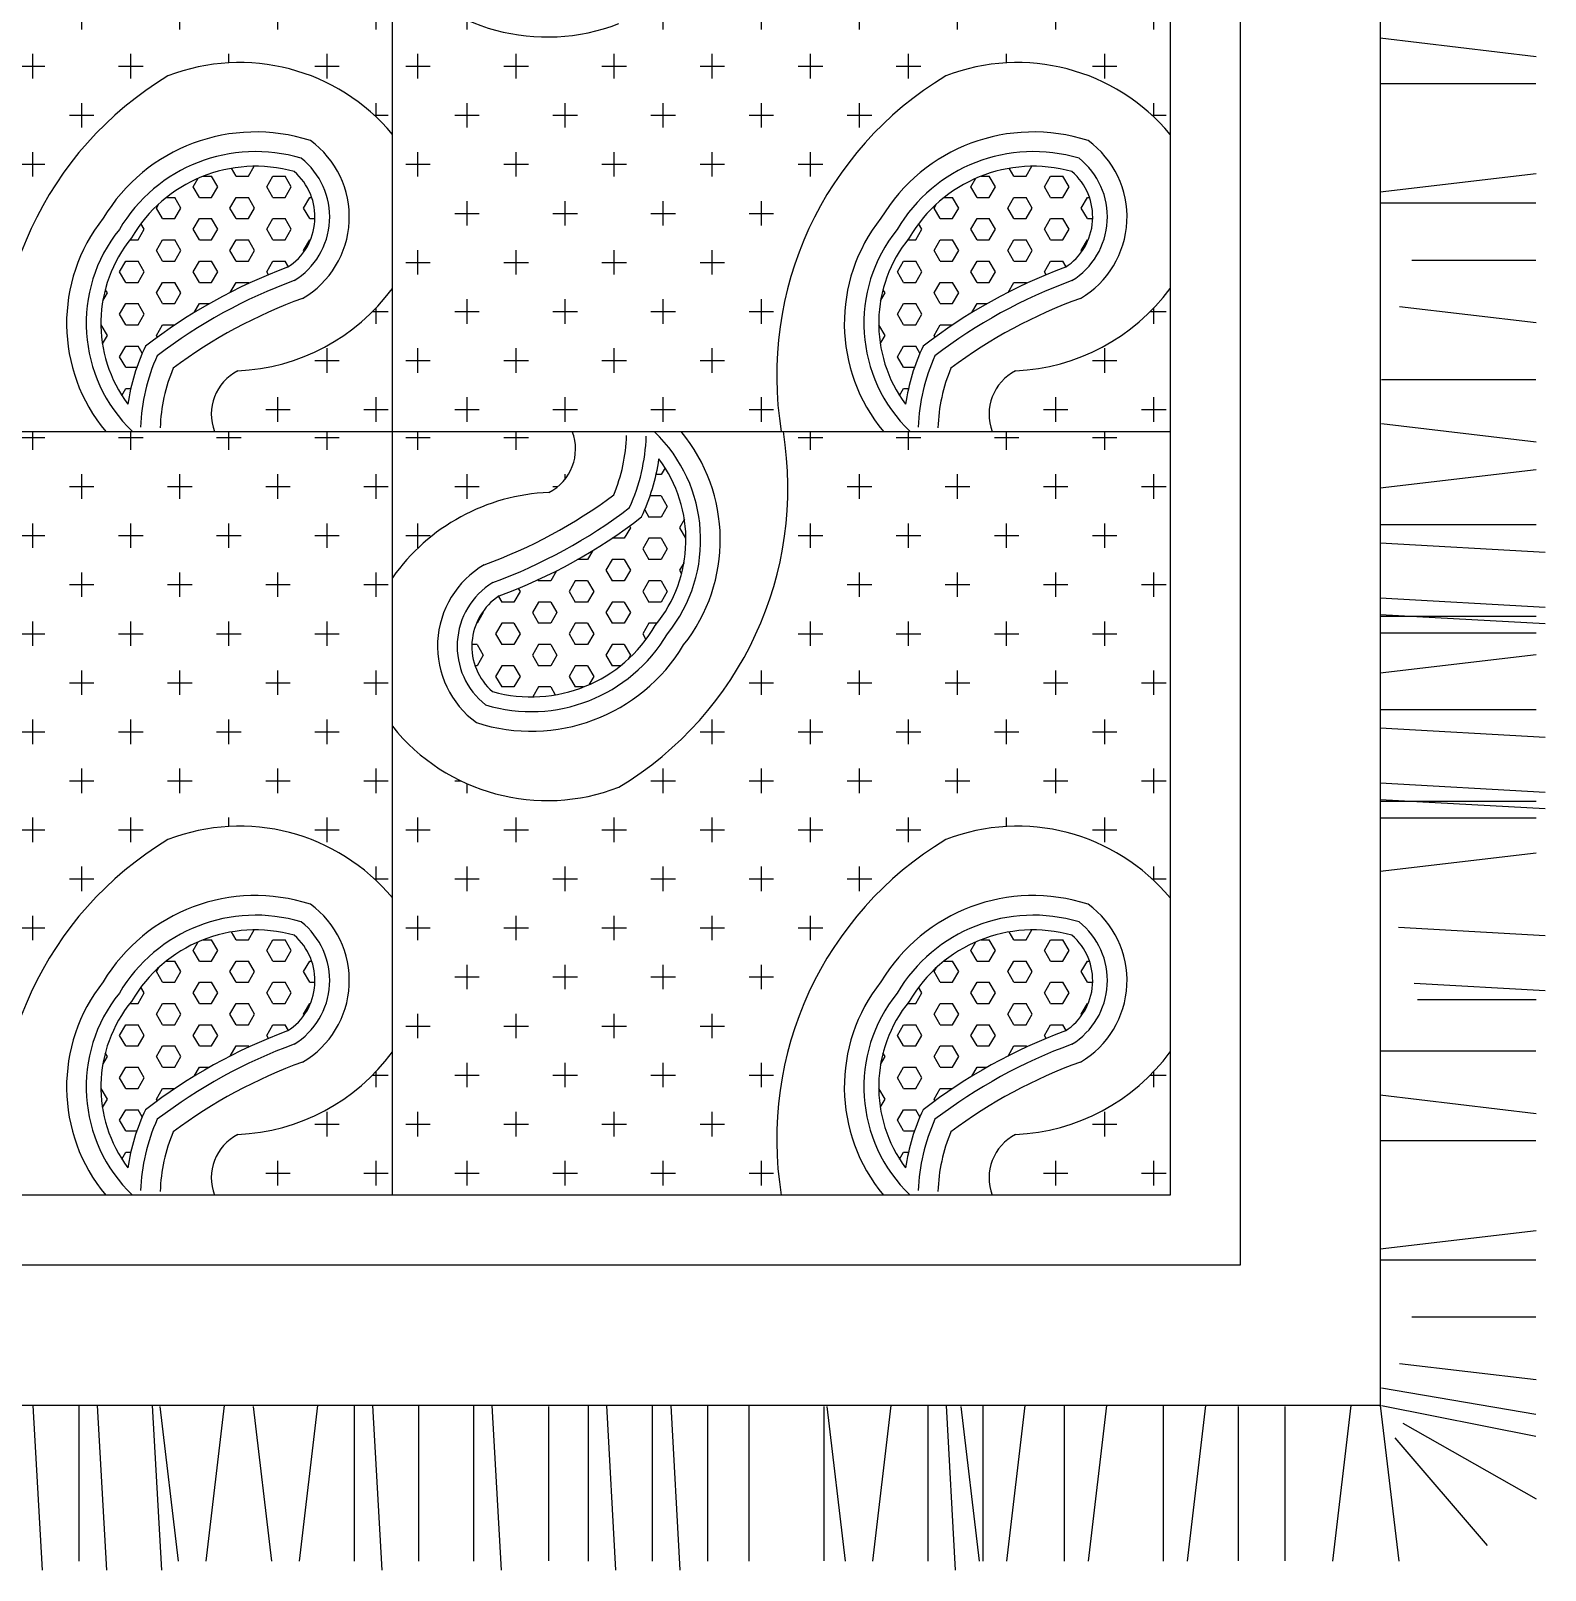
# Model space of a CAD drawing. Header units: millimetres. Extents: x -37 to 8970, y -2 to 4773.
# Drawn here: x 5977 to 6817, y 38 to 892 of the extents above; entities that cross this region are included whole.
import ezdxf

# ---------------------------------------------------------------- set-up
doc = ezdxf.new("R2010")
doc.units = ezdxf.units.MM
pattern_1 = [(0, (-59265.86243675783, 11840.76346141407), (27.21599999564351, 27.21599999997524), [13.60799999782176, -40.82399999346526]), (90, (-59259.05843710288, 11833.95946140988), (-27.2159999956435, 27.21599999997524), [13.60799999998762, -40.82399999996287])]
pattern_2 = [(0, (-58834.36497559532, 11840.76346141407), (27.21599999564351, 27.21599999997524), [13.60799999782176, -40.82399999346526]), (90, (-58827.56097500905, 11833.95946140988), (-27.2159999956435, 27.21599999997524), [13.60799999998762, -40.82399999996287])]
pattern_3 = [(0, (-58834.36497559532, 11416.97131177531), (27.21599999564351, 27.21599999997524), [13.60799999782176, -40.82399999346526]), (90, (-58827.56097500905, 11410.16731177112), (-27.2159999956435, 27.21599999997524), [13.60799999998762, -40.82399999996287])]
pattern_4 = [(0, (-59265.86243675783, 11416.97131177531), (27.21599999564351, 27.21599999997524), [13.60799999782176, -40.82399999346526]), (90, (-59259.05843710288, 11410.16731177112), (-27.2159999956435, 27.21599999997524), [13.60799999998762, -40.82399999996287])]

msp = doc.modelspace()

# ---------------------------------------------------------------- hatches: boundary and pattern name
at = {"true_color": 0x000000}
h = msp.add_hatch(dxfattribs=at)
h.set_pattern_fill('CROSS', color=18, scale=5443.200000000001, style=0)
h.set_pattern_definition(pattern_1)
edge = h.paths.add_edge_path()
edge.add_ellipse((6103.827726303194, 679.6651361382553), major_axis=(19.08255166765577, 19.08255166765576), ratio=0.9999999999987288, start_angle=72.00881479409367, end_angle=156.0408936731299)
edge.add_line((6078.640283292685, 669.975951301212), (6177.282643246059, 669.975951301212))
edge.add_line((6177.28264371172, 669.975951301212), (6177.28264371172, 749.4611105521196))
edge.add_ellipse((6086.736441797171, 815.9268901672201), major_axis=(79.42390844600413, 79.42390844600405), ratio=0.999999999998721, start_angle=227.4675267246357, end_angle=278.7193292571814, ccw=False)
edge = h.paths.add_edge_path()
edge.add_ellipse((5820.408932140623, 1084.078916102926), major_axis=(19.08255166765036, 19.08255166765034), ratio=0.9999999999998128, start_angle=252.0088147940491, end_angle=336.0408936730989)
edge.add_line((5845.596374219809, 1093.768100939969), (5745.785182549213, 1093.768100939969))
edge.add_line((5745.785182549213, 1093.768100939969), (5745.785182549213, 1012.660566879249))
edge.add_ellipse((5837.500215715323, 947.8171620739611), major_axis=(-79.42390844595927, 79.42390844595926), ratio=0.999999999998808, start_angle=-42.53247327537929, end_angle=9.739324253619316, ccw=False)
h = msp.add_hatch(dxfattribs=at)
h.set_pattern_fill('CROSS', color=18, scale=5443.200000000001, style=0)
h.set_pattern_definition(pattern_1)
edge = h.paths.add_edge_path()
edge.add_ellipse((5831.716117656384, 999.0841105918387), major_axis=(-77.86042222038215, 77.86042222038213), ratio=0.9999999999995797, start_angle=83.70269937391248, end_angle=156.1583139565079, ccw=False)
edge.add_line((5745.785182549213, 930.2338021679768), (5745.785182549213, 669.975951301212))
edge.add_line((5745.785182549213, 669.975951301212), (5961.533913130466, 669.975951301212))
edge.add_ellipse((6153.039882166837, 701.2216473103488), major_axis=(137.2057392089932, 137.2057392089932), ratio=0.9999999999999164, start_angle=76.112544255351, end_angle=144.2666029541255, ccw=False)
edge.add_ellipse((6092.52053985611, 764.6599416493425), major_axis=(-77.86042222039532, 77.86042222039531), ratio=0.9999999999996871, start_angle=264.66532932844234, end_angle=336.1583139564999, ccw=False)
edge.add_line((6177.28264371172, 834.9441959744306), (6177.28264371172, 1093.768100939969))
edge.add_line((6177.28264371172, 1093.768100939969), (5962.702744847689, 1093.768100939969))
edge.add_ellipse((5771.196775345657, 1062.522404930832), major_axis=(137.205739209042, 137.205739209042), ratio=0.9999999999997389, start_angle=256.1125442553892, end_angle=324.26660295412347, ccw=False)
h = msp.add_hatch(dxfattribs=at)
h.set_pattern_fill('CROSS', color=18, scale=5443.200000000001, style=0)
h.set_pattern_definition(pattern_2)
edge = h.paths.add_edge_path()
edge.add_ellipse((6535.325187465702, 679.6651361382553), major_axis=(19.08255166762391, 19.08255166762389), ratio=0.9999999999987329, start_angle=72.0088147940936, end_angle=156.0408936732132)
edge.add_line((6510.137745386515, 669.975951301212), (6608.780105339889, 669.975951301212))
edge.add_line((6608.780104874228, 669.975951301212), (6608.780104874228, 749.4611105521196))
edge.add_ellipse((6518.233903891001, 815.9268901672201), major_axis=(-79.42390844594537, 79.42390844594533), ratio=0.9999999999999937, start_angle=137.467526724599, end_angle=188.7193292572478, ccw=False)
edge = h.paths.add_edge_path()
edge.add_ellipse((6251.90639330313, 1084.078916102926), major_axis=(19.08255166765036, 19.08255166765034), ratio=0.9999999999998128, start_angle=252.0088147940491, end_angle=336.0408936730989)
edge.add_line((6277.093835382317, 1093.768100939969), (6177.28264371172, 1093.768100939969))
edge.add_line((6177.28264371172, 1093.768100939969), (6177.28264371172, 1012.660566879249))
edge.add_ellipse((6268.997676877831, 947.8171620739611), major_axis=(79.42390844594874, 79.42390844594868), ratio=0.9999999999997118, start_angle=47.46752672460741, end_angle=99.73932425362801, ccw=False)
h = msp.add_hatch(dxfattribs=at)
h.set_pattern_fill('CROSS', color=18, scale=5443.200000000001, style=0)
h.set_pattern_definition(pattern_2)
edge = h.paths.add_edge_path()
edge.add_ellipse((6263.213579750214, 999.0841105918387), major_axis=(77.86042222042542, 77.8604222204254), ratio=0.9999999999989809, start_angle=173.7026993738791, end_angle=246.1583139564803, ccw=False)
edge.add_line((6177.28264371172, 930.2338021679768), (6177.28264371172, 669.975951301212))
edge.add_line((6177.28264371172, 669.975951301212), (6393.031374292974, 669.975951301212))
edge.add_ellipse((6584.537343329344, 701.2216473103488), major_axis=(137.2057392090424, 137.2057392090424), ratio=0.999999999999944, start_angle=76.11254425537822, end_angle=144.2666029541211, ccw=False)
edge.add_ellipse((6524.018001018618, 764.6599416493425), major_axis=(-77.8604222204463, 77.8604222204463), ratio=0.9999999999998426, start_angle=264.6653293284162, end_angle=336.1583139564981, ccw=False)
edge.add_line((6608.780104874228, 834.9441959744306), (6608.780104874228, 1093.768100939969))
edge.add_line((6608.780104874228, 1093.768100939969), (6394.200206010197, 1093.768100939969))
edge.add_ellipse((6202.694236508165, 1062.522404930832), major_axis=(-137.205739208997, 137.2057392089969), ratio=0.9999999999990505, start_angle=166.1125442553455, end_angle=234.2666029541616, ccw=False)
h = msp.add_hatch(dxfattribs=at)
h.set_pattern_fill('HEX', color=18, scale=2721.6, style=0)
h.set_pattern_definition([(0, (-10341.07159243658, 3628.298707293625), (0, 11.78487369762128), [6.803999998910878, -13.60799999782176]), (119.9999999960512, (-10341.07159243658, 3628.298707293625), (-10.20600000090668, -5.892436848810637), [6.803999999723018, -13.60799999944604]), (60.00000000394876, (-10334.26759278163, 3628.298707293625), (-10.20600000090668, 5.89243684881064), [6.803999999723077, -13.60799999944615])])
edge = h.paths.add_edge_path()
edge.add_ellipse((6142.765879838322, 668.8974994339967), major_axis=(-80.19071883183615, 80.19071883183614), ratio=0.9999999999979527, start_angle=19.705949573898124, end_angle=36.7534955249684, ccw=False)
edge.add_ellipse((6222.440000830744, 481.9294969074415), major_axis=(210.5037683202355, 210.5037683202353), ratio=0.9999999999977094, start_angle=425.29971908932674, end_angle=442.7385221895668, ccw=False)
edge.add_ellipse((6101.04146434233, 789.0899988578619), major_axis=(23.5545782498951, 23.5545782498951), ratio=0.9999999999996897, start_angle=257.9498139316897, end_angle=364.0990009942802)
edge.add_ellipse((6101.415939836357, 737.6275286532925), major_axis=(-56.27287237188938, 56.27287237188941), ratio=0.9999999999998931, start_angle=-60.62618546211366, end_angle=14.91173731816162)
edge.add_ellipse((6090.463002419625, 730.0518985593678), major_axis=(52.94673496112997, 52.94673496112994), ratio=0.9999999999995925, start_angle=95.65410887916153, end_angle=171.8329981668685)
h = msp.add_hatch(dxfattribs=at)
h.set_pattern_fill('HEX', color=18, scale=2721.6, style=0)
h.set_pattern_definition([(0, (-9909.57413127407, 3628.298707293625), (0, 11.78487369762128), [6.803999998910878, -13.60799999782176]), (119.9999999960512, (-9909.57413127407, 3628.298707293625), (-10.20600000090668, -5.892436848810637), [6.803999999723018, -13.60799999944604]), (60.00000000394876, (-9902.770131619121, 3628.298707293625), (-10.20600000090668, 5.89243684881064), [6.803999999723077, -13.60799999944615])])
edge = h.paths.add_edge_path()
edge.add_ellipse((6574.263341000829, 668.8974994339967), major_axis=(-80.1907188318998, 80.19071883189977), ratio=0.9999999999968862, start_angle=19.705949573855207, end_angle=36.75349552492952, ccw=False)
edge.add_ellipse((6653.937461993251, 481.9294969074415), major_axis=(-210.5037683196122, 210.5037683196122), ratio=0.9999999999957685, start_angle=335.2997190891922, end_angle=352.73852218953283, ccw=False)
edge.add_ellipse((6532.538925504838, 789.0899988578619), major_axis=(-23.5545782499314, 23.55457824993139), ratio=0.9999999999993225, start_angle=167.9498139318612, end_angle=274.0990009943068)
edge.add_ellipse((6532.913400998865, 737.6275286532925), major_axis=(-56.27287237188938, 56.27287237188941), ratio=0.9999999999998931, start_angle=-60.62618546211366, end_angle=14.91173731816162)
edge.add_ellipse((6521.960463582132, 730.0518985593678), major_axis=(-52.94673496108889, 52.94673496108888), ratio=0.9999999999996033, start_angle=5.654108879182183, end_angle=81.83299816694178)
h = msp.add_hatch(dxfattribs=at)
h.set_pattern_fill('CROSS', color=18, scale=5443.200000000001, style=0)
h.set_pattern_definition(pattern_4)
edge = h.paths.add_edge_path()
edge.add_ellipse((6103.827726303194, 255.8729864994982), major_axis=(19.08255166765632, 19.0825516676563), ratio=0.9999999999992725, start_angle=72.00881479405818, end_angle=156.0408936730874)
edge.add_line((6078.640283292685, 246.1838016624549), (6177.282643246059, 246.1838016624549))
edge.add_line((6177.28264371172, 246.1838016624549), (6177.28264371172, 325.6689609133625))
edge.add_ellipse((6086.736441797171, 392.134740528463), major_axis=(79.42390844596167, 79.42390844596166), ratio=0.9999999999994562, start_angle=227.4675267246147, end_angle=278.7193292571765, ccw=False)
edge = h.paths.add_edge_path()
edge.add_ellipse((5820.408932140623, 660.2867664641687), major_axis=(19.08255166765036, 19.08255166765034), ratio=0.9999999999998128, start_angle=252.0088147940491, end_angle=336.0408936730989)
edge.add_line((5845.596374219809, 669.975951301212), (5745.785182549213, 669.975951301212))
edge.add_line((5745.785182549213, 669.975951301212), (5745.785182549213, 588.8684172404917))
edge.add_ellipse((5837.500215715323, 524.025012435204), major_axis=(79.42390844600288, 79.42390844600287), ratio=0.9999999999991767, start_angle=47.46752672467818, end_angle=99.7393242536001, ccw=False)
h = msp.add_hatch(dxfattribs=at)
h.set_pattern_fill('CROSS', color=18, scale=5443.200000000001, style=0)
h.set_pattern_definition(pattern_4)
edge = h.paths.add_edge_path()
edge.add_ellipse((5831.716117656384, 575.2919609530816), major_axis=(-77.86042222037463, 77.86042222037463), ratio=0.9999999999995507, start_angle=83.70269937390162, end_angle=156.1583139565073, ccw=False)
edge.add_line((5745.785182549213, 506.4416525292197), (5745.785182549213, 246.1838016624549))
edge.add_line((5745.785182549213, 246.1838016624549), (5961.533913130466, 246.1838016624549))
edge.add_ellipse((6153.039882166837, 277.4294976715917), major_axis=(137.2057392089879, 137.2057392089879), ratio=0.9999999999999593, start_angle=76.11254425535037, end_angle=144.2666029541188, ccw=False)
edge.add_ellipse((6092.52053985611, 340.8677920105854), major_axis=(-77.86042222039532, 77.86042222039531), ratio=0.9999999999996871, start_angle=264.66532932844234, end_angle=336.1583139564999, ccw=False)
edge.add_line((6177.28264371172, 411.1520463356735), (6177.28264371172, 669.975951301212))
edge.add_line((6177.28264371172, 669.975951301212), (5962.702744847689, 669.975951301212))
edge.add_ellipse((5771.196775345657, 638.7302552338676), major_axis=(137.2057392090395, 137.2057392090395), ratio=0.9999999999998628, start_angle=256.1125442553834, end_angle=324.2666029541189, ccw=False)
h = msp.add_hatch(dxfattribs=at)
h.set_pattern_fill('CROSS', color=18, scale=5443.200000000001, style=0)
h.set_pattern_definition(pattern_3)
edge = h.paths.add_edge_path()
edge.add_ellipse((6535.325187465702, 255.8729864994982), major_axis=(19.08255166762444, 19.08255166762444), ratio=0.9999999999992764, start_angle=72.00881479405813, end_angle=156.0408936731707)
edge.add_line((6510.137745386515, 246.1838016624549), (6608.780105339889, 246.1838016624549))
edge.add_line((6608.780104874228, 246.1838016624549), (6608.780104874228, 325.6689609133625))
edge.add_ellipse((6518.233903891001, 392.134740528463), major_axis=(79.42390844596876, 79.42390844596876), ratio=0.9999999999997898, start_angle=227.4675267246052, end_angle=278.71932925723473, ccw=False)
edge = h.paths.add_edge_path()
edge.add_ellipse((6251.90639330313, 660.2867664641687), major_axis=(19.08255166765036, 19.08255166765034), ratio=0.9999999999998128, start_angle=252.0088147940491, end_angle=336.0408936730989)
edge.add_line((6277.093835382317, 669.975951301212), (6177.28264371172, 669.975951301212))
edge.add_line((6177.28264371172, 669.975951301212), (6177.28264371172, 588.8684172404917))
edge.add_ellipse((6268.997676877831, 524.025012435204), major_axis=(79.42390844597132, 79.42390844597132), ratio=0.9999999999995035, start_angle=47.46752672461332, end_angle=99.7393242536146, ccw=False)
h = msp.add_hatch(dxfattribs=at)
h.set_pattern_fill('CROSS', color=18, scale=5443.200000000001, style=0)
h.set_pattern_definition(pattern_3)
edge = h.paths.add_edge_path()
edge.add_ellipse((6263.213579750214, 575.2919609530816), major_axis=(77.86042222041026, 77.86042222041024), ratio=0.9999999999993542, start_angle=173.7026993738703, end_angle=246.1583139564724, ccw=False)
edge.add_line((6177.28264371172, 506.4416525292197), (6177.28264371172, 246.1838016624549))
edge.add_line((6177.28264371172, 246.1838016624549), (6393.031374292974, 246.1838016624549))
edge.add_ellipse((6584.537343329344, 277.4294976715917), major_axis=(137.2057392090368, 137.2057392090368), ratio=0.9999999999999875, start_angle=76.1125442553776, end_angle=144.2666029541144, ccw=False)
edge.add_ellipse((6524.018001018618, 340.8677920105854), major_axis=(-77.8604222204463, 77.8604222204463), ratio=0.9999999999998426, start_angle=264.6653293284162, end_angle=336.1583139564981, ccw=False)
edge.add_line((6608.780104874228, 411.1520463356735), (6608.780104874228, 669.975951301212))
edge.add_line((6608.780104874228, 669.975951301212), (6394.200206010197, 669.975951301212))
edge.add_ellipse((6202.694236508165, 638.7302552338676), major_axis=(-137.2057392090113, 137.2057392090113), ratio=0.9999999999989263, start_angle=166.1125442553397, end_angle=234.266602954157, ccw=False)
h = msp.add_hatch(dxfattribs=at)
h.set_pattern_fill('HEX', color=18, scale=2721.6, style=0)
h.set_pattern_definition([(180, (22696.8057120429, -2288.3468046912), (0, -11.78487369762128), [6.803999998910878, -13.60799999782176]), (299.9999999960512, (22696.8057120429, -2288.3468046912), (10.20600000090668, 5.892436848810637), [6.803999999723079, -13.60799999944616]), (240.0000000039487, (22690.00171145663, -2288.3468046912), (10.20600000090668, -5.89243684881064), [6.803999999723074, -13.60799999944615])])
edge = h.paths.add_edge_path()
edge.add_ellipse((6212.96823883668, 671.0544031684274), major_axis=(-80.19071883183598, 80.19071883183598), ratio=0.9999999999953538, start_angle=199.7059495738955, end_angle=216.7534955249853, ccw=False)
edge.add_ellipse((6133.294117844258, 858.0224056949826), major_axis=(-210.5037683195721, 210.5037683195721), ratio=0.999999999997757, start_angle=155.2997190892139, end_angle=172.7385221895305, ccw=False)
edge.add_ellipse((6254.692654332672, 550.8619036863545), major_axis=(23.55457824993057, 23.55457824993057), ratio=0.9999999999993383, start_angle=77.94981393190244, end_angle=184.099000994343)
edge.add_ellipse((6254.318178838645, 602.3243739491315), major_axis=(-56.27287237188391, 56.2728723718839), ratio=0.9999999999998602, start_angle=119.3738145378855, end_angle=194.9117373181791)
edge.add_ellipse((6265.271117186699, 609.9000040430562), major_axis=(-52.94673496108881, 52.94673496108871), ratio=0.9999999999996024, start_angle=185.6541088791822, end_angle=261.8329981669418)
h = msp.add_hatch(dxfattribs=at)
h.set_pattern_fill('HEX', color=18, scale=2721.6, style=0)
h.set_pattern_definition([(0, (-10341.07159243658, 3204.506557654868), (0, 11.78487369762128), [6.803999998910878, -13.60799999782176]), (119.9999999960512, (-10341.07159243658, 3204.506557654868), (-10.20600000090668, -5.892436848810637), [6.803999999723018, -13.60799999944604]), (60.00000000394876, (-10334.26759278163, 3204.506557654868), (-10.20600000090668, 5.89243684881064), [6.803999999723077, -13.60799999944615])])
edge = h.paths.add_edge_path()
edge.add_ellipse((6142.765879838322, 245.1053497952396), major_axis=(-80.19071883183615, 80.19071883183614), ratio=0.9999999999979527, start_angle=19.705949573898124, end_angle=36.7534955249684, ccw=False)
edge.add_ellipse((6222.440000830744, 58.13734721047672), major_axis=(210.5037683202355, 210.5037683202353), ratio=0.9999999999977094, start_angle=425.29971908932674, end_angle=442.7385221895668, ccw=False)
edge.add_ellipse((6101.04146434233, 365.2978492191048), major_axis=(23.55457824990897, 23.55457824990897), ratio=0.999999999998972, start_angle=257.9498139316981, end_angle=364.0990009943138)
edge.add_ellipse((6101.415939836357, 313.8353789563278), major_axis=(-56.27287237188391, 56.2728723718839), ratio=0.9999999999998602, start_angle=-60.62618546211446, end_angle=14.91173731817909)
edge.add_ellipse((6090.463002419625, 306.2597488624031), major_axis=(52.94673496112997, 52.94673496112994), ratio=0.9999999999995925, start_angle=95.65410887916153, end_angle=171.8329981668685)
h = msp.add_hatch(dxfattribs=at)
h.set_pattern_fill('HEX', color=18, scale=2721.6, style=0)
h.set_pattern_definition([(0, (-9909.57413127407, 3204.506557654868), (0, 11.78487369762128), [6.803999998910878, -13.60799999782176]), (119.9999999960512, (-9909.57413127407, 3204.506557654868), (-10.20600000090668, -5.892436848810637), [6.803999999723018, -13.60799999944604]), (60.00000000394876, (-9902.770131619121, 3204.506557654868), (-10.20600000090668, 5.89243684881064), [6.803999999723077, -13.60799999944615])])
edge = h.paths.add_edge_path()
edge.add_ellipse((6574.263341000829, 245.1053497952396), major_axis=(-80.19071883188697, 80.19071883188685), ratio=0.999999999997097, start_angle=19.70594957386379, end_angle=36.75349552493742, ccw=False)
edge.add_ellipse((6653.937461993251, 58.13734721047672), major_axis=(-210.5037683195582, 210.5037683195581), ratio=0.9999999999960157, start_angle=335.29971908917787, end_angle=352.738522189518, ccw=False)
edge.add_ellipse((6532.538925504838, 365.2978492191048), major_axis=(23.55457824992945, 23.55457824992944), ratio=0.9999999999999722, start_angle=257.9498139318695, end_angle=364.0990009943405)
edge.add_ellipse((6532.913400998865, 313.8353789563278), major_axis=(-56.27287237188391, 56.2728723718839), ratio=0.9999999999998602, start_angle=-60.62618546211446, end_angle=14.91173731817909)
edge.add_ellipse((6521.960463582132, 306.2597488624031), major_axis=(-52.94673496108881, 52.94673496108871), ratio=0.9999999999996024, start_angle=5.654108879182183, end_angle=81.83299816694182)

# ---------------------------------------------------------------- linework, layer by layer
at = {"color": 18, "true_color": 0x000000}
for p, q in [((6725.420105478321, 1634.200250600743), (6725.420105478321, 129.5438016404385)), ((6647.660104765151, 1556.440250586065), (6647.660104765151, 207.3038016551161)), ((6177.28264371172, 246.1838016624549), (6177.28264371172, 1517.560250578726)), ((6608.780104874228, 1517.560250578726), (6608.780104874228, 246.1838016624549)), ((6725.420105478321, 888.4232509753654), (6811.81186923996, 878.1595132768141)), ((6725.420105478321, 863.1573901966201), (6811.662590338443, 863.1573901966201)), ((6725.420105478321, 802.9494093370611), (6811.81186923996, 813.1357937690789)), ((6725.420105478321, 796.952472055609), (6811.662590338443, 796.952472055609)), ((6742.860599628244, 765.1745233324343), (6811.662590338443, 765.1745233324343)), ((6736.090967638944, 739.4284937635982), (6811.81186923996, 730.4325034365045)), ((6726.126590019618, 698.9696051914232), (6811.662590338443, 698.9696051914232)), ((5314.287720455382, 669.975951301212), (6608.780104874228, 669.975951301212)), ((6726.126590019618, 674.4073893514449), (6811.81186923996, 664.2275852954933)), ((6725.420105478321, 638.7616243318641), (6811.81186923996, 648.948008763882)), ((6725.420105478321, 618.3954359603101), (6811.81186923996, 618.3954359603101)), ((6725.420105478321, 608.2090515282923), (6816.893221086417, 603.1158593704911)), ((6725.420105478321, 577.6564787247205), (6816.893221086417, 572.5632865669193)), ((6725.420105478321, 568.5104869062068), (6816.893221086417, 563.4172947484055)), ((6725.420105478321, 567.4700943509104), (6811.81186923996, 567.4700943509104)), ((6725.420105478321, 558.3241025323966), (6811.81186923996, 558.3241025323966)), ((6725.420105478321, 536.076002159434), (6811.81186923996, 546.2623865332441)), ((6725.420105478321, 515.7098137296723), (6811.81186923996, 515.7098137296723)), ((6725.420105478321, 505.5234293558622), (6816.893221086417, 500.4302371398533)), ((6725.420105478321, 474.9708565522903), (6816.893221086417, 469.8776643362814)), ((6725.420105478321, 465.8248647337766), (6816.893221086417, 460.7316725177677)), ((6725.420105478321, 464.7844721784802), (6811.81186923996, 464.7844721784802)), ((6725.420105478321, 455.6384803599665), (6811.81186923996, 455.6384803599665)), ((6725.420105478321, 426.028606760128), (6811.81186923996, 436.2149911339382)), ((6735.513777679358, 394.9140216445537), (6816.893221086417, 390.3828417405473)), ((6744.165379761313, 363.8797305629575), (6816.893221086417, 359.8302689369755)), ((6745.987246020291, 354.7370767791742), (6811.81186923996, 354.7370767791742)), ((6725.420105478321, 326.3426442153739), (6811.662590338443, 326.3426442153739)), ((6725.420105478321, 301.8643620179953), (6811.81186923996, 291.600624319444)), ((6725.420105478321, 276.59850123925), (6811.662590338443, 276.59850123925)), ((6608.780104874228, 246.1838016624549), (5314.287720455382, 246.1838016624549)), ((6725.420105478321, 216.390520379691), (6811.81186923996, 226.5769047535011)), ((6647.660104765151, 207.3038016551161), (5275.407720564459, 207.3038016551161)), ((6725.420105478321, 210.3935830982389), (6811.662590338443, 210.3935830982389)), ((6742.860599628244, 178.6156343750642), (6811.662590338443, 178.6156343750642)), ((6736.090967638944, 152.8696047480205), (6811.81186923996, 143.8736144791344)), ((6726.126590019618, 139.2002079973915), (6811.662590338443, 124.7030668764362)), ((6725.420105478321, 129.5438016404385), (5197.647720782612, 129.5438016404385)), ((5977.880898139034, 129.5438016404385), (5982.974090820704, 38.07068521743508)), ((6003.340278959427, 129.5438016404385), (6003.340278959427, 43.15203718030693)), ((6013.526663391445, 129.5438016404385), (6018.619856073115, 38.07068521743508)), ((6044.079235962186, 129.5438016404385), (6049.172428643857, 38.07068521743508)), ((6048.248612529193, 128.8373165170649), (6058.428416235898, 43.15203718030693)), ((6083.894377781604, 129.5438016404385), (6073.707993349586, 43.15203718030693)), ((6100.104350803946, 128.8373165170649), (6110.284154510651, 43.15203718030693)), ((6135.750115125034, 129.5438016404385), (6125.563730693017, 43.15203718030693)), ((6156.11630419508, 129.5438016404385), (6156.11630419508, 43.15203718030693)), ((6166.302688627098, 129.5438016404385), (6171.395880377446, 38.07068521743508)), ((6191.762068516169, 129.5438016404385), (6191.762068516169, 43.15203718030693)), ((6222.314642018233, 129.5438016404385), (6222.314642018233, 43.15203718030693)), ((6232.501025518928, 129.5438016404385), (6237.594218200598, 38.07068521743508)), ((6263.96392399684, 128.8373165170649), (6263.96392399684, 43.30131654748561)), ((6285.866639784132, 129.5438016404385), (6285.866639784132, 43.15203718030693)), ((6296.053024216149, 129.5438016404385), (6301.14621689782, 38.07068521743508)), ((6321.512405036543, 129.5438016404385), (6321.512405036543, 43.15203718030693)), ((6331.698789468561, 129.5438016404385), (6336.791981218908, 38.07068521743508)), ((6352.064977607284, 129.5438016404385), (6352.064977607284, 43.15203718030693)), ((6375.084085597251, 129.5438016404385), (6375.084085597251, 43.15203718030693)), ((6416.733368507181, 128.8373165170649), (6416.733368507181, 43.30131654748561)), ((6418.276475949739, 128.8373165170649), (6428.456280587767, 43.15203718030693)), ((6453.92224120215, 129.5438016404385), (6443.735856770132, 43.15203718030693)), ((6474.288429340873, 129.5438016404385), (6474.288429340873, 43.15203718030693)), ((6484.474813772891, 129.5438016404385), (6489.568006454561, 38.07068521743508)), ((6492.612488775108, 128.8373165170649), (6502.792292481814, 43.15203718030693)), ((6504.834422117625, 129.5438016404385), (6504.834422117625, 43.15203718030693)), ((6528.25825402752, 129.5438016404385), (6518.071868664179, 43.15203718030693)), ((6550.066353960488, 129.5438016404385), (6550.066353960488, 43.15203718030693)), ((6573.490184939061, 129.5438016404385), (6563.303800507043, 43.15203718030693)), ((6604.926177507792, 129.5438016404385), (6604.926177507792, 43.15203718030693)), ((6628.350009417687, 129.5438016404385), (6618.163624985669, 43.15203718030693)), ((6646.568701809798, 128.8373165170649), (6646.568701809798, 43.30131654748561)), ((6672.376514619742, 128.8373165170649), (6672.376514619742, 43.30131654748561)), ((6709.017645774935, 129.5438016404385), (6698.831261342917, 43.15203718030693)), ((6725.420105478321, 129.5438016404385), (6735.606488979016, 43.15203718030693)), ((6726.126590019618, 129.5438016404385), (6811.662590338443, 112.4107162340531)), ((6737.902641503666, 119.6245079499656), (6811.81186923996, 77.66869633812325)), ((6733.438824510727, 111.597811150177), (6784.772555551086, 51.8432819389725))]:
    msp.add_line(p, q, dxfattribs=at)
for centre, major_axis, ratio, start_param, end_param in [((6263.213579750214, 999.0841105918387), (77.8604222204254, 77.8604222204254), 0.9999999999989813, 3.031684023676083, 4.296273059698491), ((6092.52053985611, 764.6599416493425), (-77.86042222039528, 77.86042222039528), 0.999999999999687, 4.619281412656432, 5.86706938649373), ((6524.018001018618, 764.6599416493425), (-77.86042222044631, 77.86042222044631), 0.9999999999998421, 4.619281412655976, 5.867069386493698), ((6153.039882166837, 701.2216473103488), (137.2057392089934, 137.2057392089934), 0.9999999999999155, 1.32841449932577, 2.517927222216868), ((6584.537343329344, 701.2216473103488), (137.2057392090422, 137.2057392090422), 0.9999999999999444, 1.328414499326245, 2.517927222216791), ((6101.415939836357, 737.6275286532925), (-69.74410508055142, 69.74410508055142), 0.999999999999562, -1.098597176028721, 0.2446770824419831), ((6532.913400998865, 737.6275286532925), (-69.74410508051115, 69.74410508051115), 0.999999999999491, -1.09859717602875, 0.2446770824414304), ((6101.415939836357, 737.6275286532925), (62.04625781842401, 62.046257818424), 0.9999999999997828, 0.4925120446261222, 1.823534800780801), ((6101.04146434233, 789.0899988578619), (-37.02581095855025, 37.02581095855025), 0.9999999999995979, 2.885797608688176, 4.86980313157757), ((6532.913400998865, 737.6275286532925), (-62.04625781840329, 62.04625781840335), 0.9999999999999316, -1.078284282168983, 0.2527384739862413), ((6532.538925504838, 789.0899988578619), (-37.02581095856576, 37.02581095856576), 0.9999999999994756, 2.885797608690207, 4.869803131577857), ((6101.415939836357, 737.6275286532925), (-56.2728723718894, 56.27287237188945), 0.9999999999998931, -1.058126549238603, 0.2602589133944295), ((6101.04146434233, 789.0899988578619), (-29.32796369646507, 29.32796369646507), 0.9999999999992517, 2.908123814016569, 4.829251120617481), ((6532.913400998865, 737.6275286532925), (-56.2728723718894, 56.27287237188945), 0.9999999999998931, -1.058126549238603, 0.2602589133944295), ((6532.538925504838, 789.0899988578619), (-29.32796369649019, 29.32796369649019), 0.9999999999997783, 2.908123814018928, 4.829251120615476), ((6101.04146434233, 789.0899988578619), (23.5545782498951, 23.5545782498951), 0.9999999999996898, 4.502073558014725, 6.354726370572297), ((6532.538925504838, 789.0899988578619), (-23.55457824993139, 23.55457824993139), 0.9999999999993221, 2.931277231222822, 4.783930043777866), ((6090.463002419625, 730.0518985593678), (-66.4179676698005, 66.4179676698005), 0.9999999999991279, 0.1151439562594698, 1.479359854266184), ((6521.960463582132, 730.0518985593678), (66.41796766973636, 66.41796766973636), 0.9999999999999141, 1.685940283053535, 3.050156181060993), ((6090.463002419625, 730.0518985593678), (58.72012040766351, 58.72012040766351), 0.9999999999998651, 1.677448763110454, 3.164957368766116), ((6090.463002419625, 730.0518985593678), (52.94673496112991, 52.94673496112991), 0.9999999999995929, 1.669479143002512, 2.999051581585237), ((6521.960463582132, 730.0518985593678), (58.72012040770137, 58.72012040770137), 0.9999999999995347, 1.677448763110163, 3.164957368764946), ((6521.960463582132, 730.0518985593678), (-52.9467349610889, 52.9467349610889), 0.9999999999996033, 0.09868281620797537, 1.428255254791619), ((6222.440000830744, 481.9294969074415), (210.5037683202358, 210.5037683202358), 0.9999999999977072, 1.139695098736146, 1.444059630442329), ((6653.937461993251, 481.9294969074415), (-210.5037683196122, 210.5037683196122), 0.9999999999957706, -0.4311012280610995, -0.1267366963531606), ((6222.440000830744, 481.9294969074415), (-204.7303828730593, 204.7303828730593), 0.9999999999959345, -0.434032547086534, -0.1335882177141807), ((6653.937461993251, 481.9294969074415), (204.7303828731466, 204.7303828731466), 0.9999999999999182, 1.136763779709591, 1.437208109081263), ((6222.440000830744, 481.9294969074415), (-197.0325356110098, 197.0325356110098), 0.9999999999986889, -0.4376955668299156, -0.1436800513178944), ((6086.736441797171, 815.9268901672201), (-79.42390844591574, 79.42390844591574), 0.9999999999990293, 2.399260955917068, 3.293773657693612), ((6653.937461993251, 481.9294969074415), (-197.0325356110784, 197.0325356110784), 0.9999999999986363, -0.4376955668301028, -0.1436800513181948), ((6518.233903891001, 815.9268901672201), (79.42390844596872, 79.42390844596872), 0.9999999999997895, 3.970057282712553, 4.864569984488907), ((6142.765879838322, 668.8974994339967), (-80.19071883183612, 80.19071883183612), 0.9999999999979524, 0.3439337022964952, 0.6414695085277011), ((6142.765879838322, 668.8974994339967), (-74.41733338508462, 74.41733338508462), 0.9999999999957507, 0.3623462668736259, 0.7511422456715069), ((6574.263341000829, 668.8974994339967), (-80.19071883189972, 80.19071883189972), 0.9999999999968829, 0.3439337022957472, 0.6414695085270234), ((6574.263341000829, 668.8974994339967), (-74.41733338543119, 74.41733338543119), 0.9999999999991087, 0.3623462668729389, 0.7511422456698322), ((6142.765879838322, 668.8974994339967), (-66.7194861231241, 66.7194861231241), 0.9999999999963102, 0.3911122973659711, 0.7511422456711689), ((6103.827726303194, 679.6651361382553), (19.08255166765577, 19.08255166765577), 0.9999999999987289, 1.256790908615737, 2.723427362350506), ((6574.263341000829, 668.8974994339967), (66.71948612375454, 66.71948612375454), 0.9999999999940268, 1.961908624156217, 2.321938572460378), ((6535.325187465702, 679.6651361382553), (19.0825516676239, 19.0825516676239), 0.9999999999987327, 1.256790908615736, 2.72342736235196), ((6251.90639330313, 660.2867664641687), (19.0825516676563, 19.0825516676563), 0.9999999999992729, 4.398383562204911, 5.865020015939558), ((6212.96823883668, 671.0544031684274), (66.7194861236681, 66.7194861236681), 0.9999999999948234, 5.103501277746291, 5.463531226050569), ((6202.694236508165, 638.7302552338676), (-137.2057392090114, 137.2057392090114), 0.9999999999989266, 2.89921082612047, 4.088723549012314), ((6212.96823883668, 671.0544031684274), (-74.41733338547019, 74.41733338547019), 0.9999999999994842, 3.503938920462371, 3.892734899259437), ((6265.271117186699, 609.9000040430562), (58.72012040768777, 58.72012040768777), 0.9999999999997433, 4.819041416699979, 6.306550022354507), ((6265.271117186699, 609.9000040430562), (66.41796766979049, 66.41796766979049), 0.9999999999997264, 4.827532936644257, 6.191748834650026), ((6212.96823883668, 671.0544031684274), (-80.1907188318359, 80.1907188318359), 0.9999999999953515, 3.485526355886243, 3.783062162117789), ((6265.271117186699, 609.9000040430562), (-52.94673496108879, 52.94673496108879), 0.9999999999996025, 3.240275469797769, 4.569847908381412), ((6268.997676877831, 524.025012435204), (79.4239084459939, 79.4239084459939), 0.9999999999992956, 0.8284646291230054, 1.740779601939577), ((6133.294117844258, 858.0224056949826), (-197.0325356109792, 197.0325356109792), 0.9999999999973009, 2.70389708675931, 2.997912602271702), ((6133.294117844258, 858.0224056949826), (204.7303828739605, 204.7303828739605), 0.9999999999959156, 4.278356433301427, 4.578800762671813), ((6133.294117844258, 858.0224056949826), (-210.503768319572, 210.503768319572), 0.999999999997757, 2.710491425529072, 3.014855957236591), ((6254.692654332672, 550.8619036863545), (37.02581095857437, 37.02581095857437), 0.9999999999995989, 1.315001281895537, 3.299006804781111), ((6254.692654332672, 550.8619036863545), (29.32796369648662, 29.32796369648662), 0.9999999999994329, 1.337327487221624, 3.258454793820671), ((6254.692654332672, 550.8619036863545), (23.55457824993058, 23.55457824993058), 0.9999999999993376, 1.360480904428645, 3.213133716983601), ((6254.318178838645, 602.3243739491315), (-62.04625781841058, 62.04625781841058), 0.9999999999999065, 2.063308371420889, 3.39433112757604), ((6254.318178838645, 602.3243739491315), (-56.27287237188391, 56.27287237188391), 0.9999999999998602, 2.083466104351176, 3.401851566984528), ((6254.318178838645, 602.3243739491315), (69.74410508049742, 69.74410508049742), 0.9999999999999539, 3.613791804355026, 4.957066062826227), ((6263.213579750214, 575.2919609530816), (77.86042222041027, 77.86042222041026), 0.9999999999993543, 3.03168402367593, 4.296273059698352), ((6092.52053985611, 340.8677920105854), (-77.86042222039528, 77.86042222039528), 0.999999999999687, 4.619281412656432, 5.86706938649373), ((6524.018001018618, 340.8677920105854), (-77.86042222044631, 77.86042222044631), 0.9999999999998421, 4.619281412655976, 5.867069386493698), ((6153.039882166837, 277.4294976715917), (137.2057392089879, 137.2057392089879), 0.9999999999999591, 1.32841449932576, 2.51792722221675), ((6584.537343329344, 277.4294976715917), (137.2057392090368, 137.2057392090368), 0.9999999999999878, 1.328414499326235, 2.517927222216673), ((6101.415939836357, 313.8353789563278), (-69.7441050805384, 69.7441050805384), 0.9999999999995636, -1.098597176028806, 0.2446770824422198), ((6532.913400998865, 313.8353789563278), (-69.74410508049816, 69.74410508049816), 0.9999999999994924, -1.098597176028834, 0.2446770824416671), ((6101.415939836357, 313.8353789563278), (62.04625781843851, 62.04625781843851), 0.999999999999288, 0.4925120446263282, 1.823534800780949), ((6101.04146434233, 365.2978492191048), (37.02581095853791, 37.02581095853791), 0.9999999999999445, 4.456593935483447, 6.440599458372538), ((6532.913400998865, 313.8353789563278), (-62.04625781841058, 62.04625781841058), 0.9999999999999065, -1.078284282168904, 0.2527384739862473), ((6532.538925504838, 365.2978492191048), (-37.02581095856925, 37.02581095856925), 0.9999999999989878, 2.885797608690088, 4.869803131577476), ((6101.415939836357, 313.8353789563278), (-56.27287237188391, 56.27287237188391), 0.9999999999998602, -1.058126549238617, 0.2602589133947344), ((6101.04146434233, 365.2978492191048), (-29.32796369646203, 29.32796369646203), 0.9999999999998427, 2.908123814016702, 4.829251120617957), ((6532.913400998865, 313.8353789563278), (-56.27287237188391, 56.27287237188391), 0.9999999999998602, -1.058126549238617, 0.2602589133947344), ((6532.538925504838, 365.2978492191048), (29.32796369649801, 29.32796369649801), 0.9999999999996306, 4.478920140813957, 6.400047447410849), ((6101.04146434233, 365.2978492191048), (23.55457824990897, 23.55457824990896), 0.999999999998972, 4.502073558014872, 6.354726370572884), ((6532.538925504838, 365.2978492191048), (23.55457824992945, 23.55457824992945), 0.999999999999972, 4.502073558017862, 6.354726370573349), ((6090.463002419625, 306.2597488624031), (-66.4179676697989, 66.4179676697989), 0.999999999998944, 0.1151439562594909, 1.479359854265978), ((6521.960463582132, 306.2597488624031), (-66.41796766972905, 66.41796766972908), 0.9999999999999015, 0.11514395625866, 1.479359854265891), ((6090.463002419625, 306.2597488624031), (58.72012040766382, 58.72012040766382), 0.9999999999996251, 1.677448763110685, 3.164957368766121), ((6090.463002419625, 306.2597488624031), (52.94673496112991, 52.94673496112991), 0.9999999999995929, 1.669479143002512, 2.999051581585237), ((6521.960463582132, 306.2597488624031), (58.72012040768777, 58.72012040768777), 0.9999999999997433, 1.677448763110186, 3.164957368764715), ((6521.960463582132, 306.2597488624031), (-52.94673496108879, 52.94673496108879), 0.9999999999996025, 0.09868281620797537, 1.428255254791619), ((6222.440000830744, 58.13734721047672), (210.5037683202358, 210.5037683202358), 0.9999999999977072, 1.139695098736146, 1.444059630442329), ((6653.937461993251, 58.13734721047672), (-210.5037683195583, 210.5037683195583), 0.9999999999960181, -0.4311012280613498, -0.1267366963534193), ((6222.440000830744, 58.13734721047672), (-204.7303828730864, 204.7303828730864), 0.9999999999972213, -0.4340325470860107, -0.1335882177140109), ((6086.736441797171, 392.134740528463), (-79.42390844592245, 79.42390844592245), 0.9999999999992465, 2.399260955917176, 3.293773657693384), ((6653.937461993251, 58.13734721047672), (204.730382873436, 204.730382873436), 0.9999999999986365, 1.136763779710112, 1.437208109081433), ((6518.233903891001, 392.134740528463), (79.42390844599258, 79.42390844599258), 0.9999999999995729, 3.970057282712661, 4.864569984488679), ((6222.440000830744, 58.13734721047672), (-197.0325356109792, 197.0325356109792), 0.9999999999973009, -0.4376955668304818, -0.1436800513180909), ((6653.937461993251, 58.13734721047672), (-197.0325356110343, 197.0325356110343), 0.9999999999972591, -0.4376955668306313, -0.1436800513183314), ((6142.765879838322, 245.1053497952396), (-80.19071883183612, 80.19071883183612), 0.9999999999979524, 0.3439337022964952, 0.6414695085277011), ((6574.263341000829, 245.1053497952396), (-80.19071883188703, 80.19071883188703), 0.9999999999970992, 0.3439337022958961, 0.641469508527158), ((6142.765879838322, 245.1053497952396), (-74.41733338512361, 74.41733338512361), 0.9999999999961291, 0.3623462668732642, 0.7511422456713186), ((6574.263341000829, 245.1053497952396), (-74.41733338547019, 74.41733338547019), 0.9999999999994842, 0.3623462668725781, 0.7511422456696448), ((6142.765879838322, 245.1053497952396), (-66.7194861231241, 66.7194861231241), 0.9999999999963102, 0.3911122973659711, 0.7511422456711689), ((6103.827726303194, 255.8729864994982), (19.0825516676563, 19.0825516676563), 0.9999999999992729, 1.256790908615118, 2.723427362349764), ((6574.263341000829, 245.1053497952396), (66.71948612375454, 66.71948612375454), 0.9999999999940268, 1.961908624156217, 2.321938572460378), ((6535.325187465702, 255.8729864994982), (19.08255166762444, 19.08255166762444), 0.9999999999992764, 1.256790908615117, 2.723427362351218)]:
    msp.add_ellipse(centre, major_axis=major_axis, ratio=ratio, start_param=start_param, end_param=end_param, dxfattribs=at)

doc.saveas('drawing.dxf')
